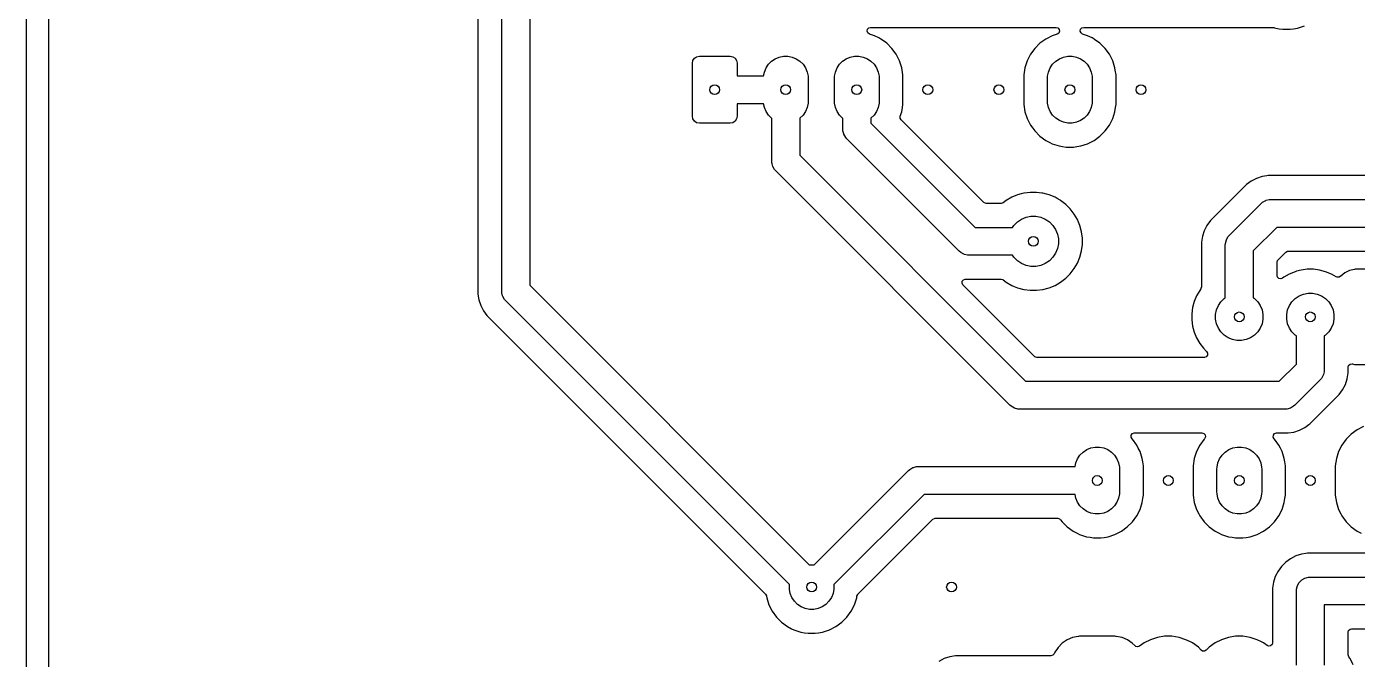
# Model space of a CAD drawing. Header units: millimetres. Extents: x 20 to 120, y -120 to -20.
# Drawn here: x 20 to 67.58, y -88.94 to -66.33 of the extents above; entities that cross this region are included whole.
import ezdxf

# ---------------------------------------------------------------- set-up
doc = ezdxf.new("R2010")
doc.units = ezdxf.units.MM
doc.layers.add('B.Cu', color=253, linetype='CONTINUOUS', true_color=0x83a598)
doc.layers.add('Edge.Cuts', color=40, linetype='CONTINUOUS', true_color=0xfabd2f)

msp = doc.modelspace()

# ---------------------------------------------------------------- linework, layer by layer
at = {"layer": 'B.Cu', "linetype": 'CONTINUOUS'}
for p, q in [((20.8, -113.878711), (20.8, -40.510097)), ((36.1395, -41.629484), (36.1395, -75.883786)), ((36.99, -75.7775), (36.99, -51.2933)), ((37.99, -52.500406), (37.99, -75.570394)), ((50.055225, -66.488634), (50.06714, -66.419788)), ((50.082423, -66.552993), (50.055225, -66.488634)), ((50.06714, -66.419788), (50.114384, -66.368312)), ((50.140098, -66.592431), (50.082423, -66.552993)), ((50.114384, -66.368312), (50.178417, -66.3505)), ((50.318576, -66.650422), (50.140098, -66.592431)), ((50.178417, -66.3505), (56.811583, -66.3505)), ((56.849902, -66.592431), (56.671423, -66.650422)), ((56.811583, -66.3505), (56.878622, -66.370185)), ((56.905296, -66.555703), (56.849902, -66.592431)), ((56.878622, -66.370185), (56.924377, -66.422989)), ((56.934321, -66.492147), (56.905296, -66.555703)), ((56.924377, -66.422989), (56.934321, -66.492147)), ((57.675225, -66.488634), (57.68714, -66.419788)), ((57.702423, -66.552993), (57.675225, -66.488634)), ((57.68714, -66.419788), (57.734384, -66.368312)), ((57.760098, -66.592431), (57.702423, -66.552993)), ((57.734384, -66.368312), (57.798417, -66.3505)), ((57.938576, -66.650422), (57.760098, -66.592431)), ((57.798417, -66.3505), (64.558506, -66.3505)), ((64.558506, -66.3505), (64.596824, -66.356569)), ((64.596824, -66.356569), (64.616503, -66.362963)), ((64.616503, -66.362963), (64.668507, -66.37986)), ((64.668507, -66.37986), (64.78735, -66.398682)), ((64.78735, -66.398682), (64.925098, -66.4205)), ((64.925098, -66.4205), (64.925103, -66.4205)), ((64.925103, -66.4205), (65.184902, -66.4205)), ((65.184902, -66.4205), (65.298298, -66.402539)), ((65.298298, -66.402539), (65.441493, -66.37986)), ((65.441493, -66.37986), (65.688572, -66.299579)), ((50.477764, -66.731534), (50.318576, -66.650422)), ((50.550051, -66.768366), (50.477764, -66.731534)), ((50.550053, -66.768367), (50.550051, -66.768366)), ((50.550054, -66.768368), (50.550053, -66.768367)), ((50.565308, -66.779451), (50.550054, -66.768368)), ((50.760229, -66.921069), (50.565308, -66.779451)), ((50.943931, -67.104771), (50.760229, -66.921069)), ((56.229768, -66.921071), (56.046071, -67.104768)), ((56.229774, -66.921066), (56.229768, -66.921071)), ((56.439945, -66.768368), (56.229774, -66.921066)), ((56.671423, -66.650422), (56.439945, -66.768368)), ((58.097764, -66.731534), (57.938576, -66.650422)), ((58.170051, -66.768366), (58.097764, -66.731534)), ((58.170053, -66.768367), (58.170051, -66.768366)), ((58.170054, -66.768368), (58.170053, -66.768367)), ((58.185308, -66.779451), (58.170054, -66.768368)), ((58.380229, -66.921069), (58.185308, -66.779451)), ((58.563931, -67.104771), (58.380229, -66.921069)), ((43.805, -67.63), (43.82403, -67.534329)), ((43.82403, -67.534329), (43.878223, -67.453223)), ((43.878223, -67.453223), (43.959329, -67.39903)), ((43.959329, -67.39903), (44.055, -67.38)), ((44.055, -67.38), (45.155, -67.38)), ((45.155, -67.38), (45.250671, -67.39903)), ((45.250671, -67.39903), (45.331777, -67.453223)), ((45.331777, -67.453223), (45.38597, -67.534329)), ((45.38597, -67.534329), (45.405, -67.63)), ((46.526592, -67.672485), (46.637485, -67.561592)), ((46.637485, -67.561592), (46.767883, -67.474463)), ((46.767883, -67.474463), (46.912772, -67.414448)), ((46.912772, -67.414448), (47.066586, -67.383852)), ((47.066586, -67.383852), (47.223414, -67.383852)), ((47.223414, -67.383852), (47.377228, -67.414448)), ((47.377228, -67.414448), (47.522117, -67.474463)), ((47.522117, -67.474463), (47.652515, -67.561592)), ((47.652515, -67.561592), (47.763408, -67.672485)), ((49.066592, -67.672485), (49.177485, -67.561592)), ((49.177485, -67.561592), (49.307883, -67.474463)), ((49.307883, -67.474463), (49.452772, -67.414448)), ((49.452772, -67.414448), (49.606586, -67.383852)), ((49.606586, -67.383852), (49.763414, -67.383852)), ((49.763414, -67.383852), (49.917228, -67.414448)), ((49.917228, -67.414448), (50.062117, -67.474463)), ((50.062117, -67.474463), (50.192515, -67.561592)), ((50.192515, -67.561592), (50.303408, -67.672485)), ((51.096634, -67.314949), (50.943931, -67.104771)), ((51.168695, -67.456376), (51.096634, -67.314949)), ((51.214577, -67.546423), (51.168695, -67.456376)), ((51.214577, -67.546425), (51.214577, -67.546423)), ((51.214579, -67.546428), (51.214577, -67.546425)), ((51.29486, -67.793507), (51.214579, -67.546428)), ((55.775422, -67.546423), (55.69514, -67.793506)), ((55.893368, -67.314945), (55.775422, -67.546423)), ((56.046066, -67.104774), (55.893368, -67.314945)), ((56.046071, -67.104768), (56.046066, -67.104774)), ((56.686592, -67.672485), (56.797485, -67.561592)), ((56.797485, -67.561592), (56.927883, -67.474463)), ((56.927883, -67.474463), (57.072772, -67.414448)), ((57.072772, -67.414448), (57.226586, -67.383852)), ((57.226586, -67.383852), (57.383414, -67.383852)), ((57.383414, -67.383852), (57.537228, -67.414448)), ((57.537228, -67.414448), (57.682117, -67.474463)), ((57.682117, -67.474463), (57.812515, -67.561592)), ((57.812515, -67.561592), (57.923408, -67.672485)), ((58.716634, -67.314949), (58.563931, -67.104771)), ((58.788695, -67.456376), (58.716634, -67.314949)), ((58.834577, -67.546423), (58.788695, -67.456376)), ((58.834577, -67.546425), (58.834577, -67.546423)), ((58.834579, -67.546428), (58.834577, -67.546425)), ((58.91486, -67.793507), (58.834579, -67.546428)), ((43.805, -69.53), (43.805, -67.63)), ((45.405, -67.63), (45.405, -68.08)), ((46.353146, -68.08), (46.379448, -67.947772)), ((46.379448, -67.947772), (46.439463, -67.802883)), ((46.439463, -67.802883), (46.526592, -67.672485)), ((47.763408, -67.672485), (47.850537, -67.802883)), ((47.850537, -67.802883), (47.910552, -67.947772)), ((47.910552, -67.947772), (47.941148, -68.101586)), ((48.888852, -68.101586), (48.919448, -67.947772)), ((48.919448, -67.947772), (48.979463, -67.802883)), ((48.979463, -67.802883), (49.066592, -67.672485)), ((50.303408, -67.672485), (50.390537, -67.802883)), ((50.390537, -67.802883), (50.450552, -67.947772)), ((50.450552, -67.947772), (50.481148, -68.101586)), ((51.308526, -67.879792), (51.29486, -67.793507)), ((51.3355, -68.050097), (51.308526, -67.879792)), ((55.69514, -67.793506), (55.6545, -68.050097)), ((56.508852, -68.101586), (56.539448, -67.947772)), ((56.539448, -67.947772), (56.599463, -67.802883)), ((56.599463, -67.802883), (56.686592, -67.672485)), ((57.923408, -67.672485), (58.010537, -67.802883)), ((58.010537, -67.802883), (58.070552, -67.947772)), ((58.070552, -67.947772), (58.101148, -68.101586)), ((58.928526, -67.879792), (58.91486, -67.793507)), ((58.9555, -68.050097), (58.928526, -67.879792)), ((45.405, -68.08), (46.353146, -68.08)), ((47.941148, -68.101586), (47.945, -68.18)), ((47.945, -68.18), (47.945, -68.98)), ((48.885, -68.18), (48.888852, -68.101586)), ((48.885, -68.98), (48.885, -68.18)), ((50.481148, -68.101586), (50.485, -68.18)), ((50.485, -68.18), (50.485, -68.98)), ((51.3355, -69.109902), (51.3355, -68.050097)), ((55.6545, -68.050097), (55.6545, -69.109902)), ((56.505, -68.18), (56.508852, -68.101586)), ((56.505, -68.98), (56.505, -68.18)), ((58.101148, -68.101586), (58.105, -68.18)), ((58.105, -68.18), (58.105, -68.98)), ((58.9555, -69.109902), (58.9555, -68.050097)), ((47.945, -68.98), (47.941148, -69.058414)), ((48.888852, -69.058414), (48.885, -68.98)), ((50.485, -68.98), (50.481148, -69.058414)), ((56.508852, -69.058414), (56.505, -68.98)), ((58.105, -68.98), (58.101148, -69.058414)), ((46.353146, -69.08), (45.405, -69.08)), ((45.405, -69.08), (45.405, -69.53)), ((46.379448, -69.212228), (46.353146, -69.08)), ((46.439463, -69.357117), (46.379448, -69.212228)), ((46.526592, -69.487515), (46.439463, -69.357117)), ((47.850537, -69.357117), (47.763408, -69.487515)), ((47.910552, -69.212228), (47.850537, -69.357117)), ((47.941148, -69.058414), (47.910552, -69.212228)), ((48.919448, -69.212228), (48.888852, -69.058414)), ((48.979463, -69.357117), (48.919448, -69.212228)), ((49.066592, -69.487515), (48.979463, -69.357117)), ((50.390537, -69.357117), (50.303408, -69.487515)), ((50.450552, -69.212228), (50.390537, -69.357117)), ((50.481148, -69.058414), (50.450552, -69.212228)), ((51.241464, -69.530823), (51.29486, -69.366493)), ((51.29486, -69.366493), (51.31908, -69.213572)), ((51.31908, -69.213572), (51.3355, -69.109902)), ((55.6545, -69.109902), (55.69514, -69.366493)), ((55.69514, -69.366493), (55.775422, -69.613576)), ((56.539448, -69.212228), (56.508852, -69.058414)), ((56.599463, -69.357117), (56.539448, -69.212228)), ((56.686592, -69.487515), (56.599463, -69.357117)), ((58.010537, -69.357117), (57.923408, -69.487515)), ((58.070552, -69.212228), (58.010537, -69.357117)), ((58.101148, -69.058414), (58.070552, -69.212228)), ((58.834579, -69.613572), (58.91486, -69.366493)), ((58.91486, -69.366493), (58.93908, -69.213572)), ((58.93908, -69.213572), (58.9555, -69.109902)), ((43.82403, -69.625671), (43.805, -69.53)), ((43.878223, -69.706777), (43.82403, -69.625671)), ((43.959329, -69.76097), (43.878223, -69.706777)), ((44.055, -69.78), (43.959329, -69.76097)), ((45.155, -69.78), (44.055, -69.78)), ((45.250671, -69.76097), (45.155, -69.78)), ((45.331777, -69.706777), (45.250671, -69.76097)), ((45.38597, -69.625671), (45.331777, -69.706777)), ((45.405, -69.53), (45.38597, -69.625671)), ((46.637485, -69.598408), (46.526592, -69.487515)), ((46.645, -69.603429), (46.637485, -69.598408)), ((46.645, -71.1317), (46.645, -69.603429)), ((47.652515, -69.598408), (47.645, -69.603429)), ((47.645, -69.603429), (47.645, -70.924593)), ((47.763408, -69.487515), (47.652515, -69.598408)), ((49.177485, -69.598408), (49.066592, -69.487515)), ((49.185, -69.603429), (49.177485, -69.598408)), ((49.185, -69.98), (49.185, -69.603429)), ((50.192515, -69.598408), (50.185, -69.603429)), ((50.185, -69.603429), (50.185, -69.772893)), ((50.185, -69.772893), (53.912107, -73.5)), ((50.303408, -69.487515), (50.192515, -69.598408)), ((51.23823, -69.595497), (51.241464, -69.530823)), ((51.271715, -69.65682), (51.23823, -69.595497)), ((54.228076, -72.613181), (51.271715, -69.65682)), ((55.775422, -69.613576), (55.846778, -69.753617)), ((55.846778, -69.753617), (55.881264, -69.8213)), ((55.881264, -69.8213), (55.893368, -69.845054)), ((55.893368, -69.845054), (55.975869, -69.958607)), ((56.797485, -69.598408), (56.686592, -69.487515)), ((56.927883, -69.685537), (56.797485, -69.598408)), ((57.072772, -69.745552), (56.927883, -69.685537)), ((57.226586, -69.776148), (57.072772, -69.745552)), ((57.383414, -69.776148), (57.226586, -69.776148)), ((57.537228, -69.745552), (57.383414, -69.776148)), ((57.682117, -69.685537), (57.537228, -69.745552)), ((57.812515, -69.598408), (57.682117, -69.685537)), ((57.923408, -69.487515), (57.812515, -69.598408)), ((58.563931, -70.055229), (58.716634, -69.845051)), ((58.716634, -69.845051), (58.834579, -69.613572)), ((49.189277, -70.045247), (49.185, -69.98)), ((49.189277, -70.045263), (49.189277, -70.045247)), ((49.220331, -70.161158), (49.189277, -70.045263)), ((49.22306, -70.171342), (49.220331, -70.161158)), ((49.288323, -70.284381), (49.22306, -70.171342)), ((49.288338, -70.284396), (49.288323, -70.284381)), ((49.331447, -70.333553), (49.288338, -70.284396)), ((53.351447, -74.353554), (49.331447, -70.333553)), ((55.975869, -69.958607), (56.046069, -70.055229)), ((56.046069, -70.055229), (56.229771, -70.238931)), ((56.229771, -70.238931), (56.439949, -70.391634)), ((56.439949, -70.391634), (56.587445, -70.466787)), ((57.938572, -70.509579), (58.170051, -70.391634)), ((58.170051, -70.391634), (58.380229, -70.238931)), ((58.380229, -70.238931), (58.563931, -70.055229)), ((56.587445, -70.466787), (56.671423, -70.509577)), ((56.671423, -70.509577), (56.671425, -70.509577)), ((56.671425, -70.509577), (56.671428, -70.509579)), ((56.671428, -70.509579), (56.918507, -70.58986)), ((56.918507, -70.58986), (57.040649, -70.609205)), ((57.040649, -70.609205), (57.175098, -70.6305)), ((57.175098, -70.6305), (57.175103, -70.6305)), ((57.175103, -70.6305), (57.434902, -70.6305)), ((57.434902, -70.6305), (57.548298, -70.612539)), ((57.548298, -70.612539), (57.691493, -70.58986)), ((57.691493, -70.58986), (57.938572, -70.509579)), ((46.649277, -71.196947), (46.645, -71.1317)), ((46.649277, -71.196963), (46.649277, -71.196947)), ((46.65852, -71.231457), (46.649277, -71.196963)), ((46.68306, -71.323042), (46.65852, -71.231457)), ((46.748323, -71.436081), (46.68306, -71.323042)), ((47.645, -70.924593), (55.720407, -79)), ((46.748338, -71.436096), (46.748323, -71.436081)), ((46.791447, -71.485253), (46.748338, -71.436096)), ((55.159746, -79.853553), (46.791447, -71.485253)), ((63.792179, -71.844951), (63.620213, -71.96989)), ((63.981585, -71.748444), (63.792179, -71.844951)), ((64.18376, -71.682753), (63.981585, -71.748444)), ((64.345042, -71.657208), (64.18376, -71.682753)), ((64.393713, -71.6495), (64.345042, -71.657208)), ((75.106287, -71.6495), (64.393713, -71.6495)), ((55.564076, -72.304554), (55.436112, -72.338842)), ((55.657762, -72.279452), (55.564076, -72.304554)), ((55.668715, -72.278009), (55.657762, -72.279452)), ((55.885258, -72.2495), (55.668715, -72.278009)), ((55.885266, -72.2495), (55.885258, -72.2495)), ((56.114734, -72.2495), (55.885266, -72.2495)), ((56.114741, -72.2495), (56.114734, -72.2495)), ((56.304215, -72.274446), (56.114741, -72.2495)), ((56.342238, -72.279452), (56.304215, -72.274446)), ((56.464501, -72.312212), (56.342238, -72.279452)), ((56.563887, -72.338842), (56.464501, -72.312212)), ((63.620213, -71.96989), (62.33239, -73.257713)), ((54.248718, -72.629815), (54.228076, -72.613181)), ((54.315757, -72.6495), (54.248718, -72.629815)), ((54.842403, -72.6495), (54.315757, -72.6495)), ((54.85272, -72.64907), (54.842403, -72.6495)), ((54.91789, -72.623876), (54.85272, -72.64907)), ((55.025387, -72.541389), (54.91789, -72.623876)), ((55.224109, -72.426657), (55.025387, -72.541389)), ((55.224123, -72.42665), (55.224109, -72.426657)), ((55.436112, -72.338842), (55.224123, -72.42665)), ((56.775876, -72.42665), (56.563887, -72.338842)), ((56.77589, -72.426657), (56.775876, -72.42665)), ((56.851828, -72.4705), (56.77589, -72.426657)), ((56.95771, -72.531631), (56.851828, -72.4705)), ((56.974617, -72.541392), (56.95771, -72.531631)), ((57.156661, -72.681081), (56.974617, -72.541392)), ((57.15667, -72.681089), (57.156661, -72.681081)), ((57.318911, -72.84333), (57.15667, -72.681089)), ((63.008947, -73.783947), (64.146447, -72.646447)), ((64.146447, -72.646447), (64.195603, -72.603338)), ((64.195603, -72.603338), (64.195619, -72.603323)), ((64.195619, -72.603323), (64.308658, -72.53806)), ((64.308658, -72.53806), (64.325583, -72.533525)), ((64.325583, -72.533525), (64.434737, -72.504277)), ((64.434737, -72.504277), (64.434752, -72.504277)), ((64.434752, -72.504277), (64.5, -72.5)), ((64.5, -72.5), (75, -72.5)), ((55.429046, -73.304291), (55.575743, -73.206271)), ((55.575743, -73.206271), (55.738744, -73.138754)), ((55.738744, -73.138754), (55.911785, -73.104334)), ((55.911785, -73.104334), (56.088215, -73.104334)), ((56.088215, -73.104334), (56.261256, -73.138754)), ((56.261256, -73.138754), (56.424257, -73.206271)), ((56.424257, -73.206271), (56.570954, -73.304291)), ((57.318918, -72.843338), (57.318911, -72.84333)), ((57.458607, -73.025382), (57.318918, -72.843338)), ((57.458608, -73.025385), (57.458607, -73.025382)), ((57.458611, -73.025388), (57.458608, -73.025385)), ((57.573344, -73.224112), (57.458611, -73.025388)), ((57.573346, -73.224117), (57.573344, -73.224112)), ((57.573349, -73.224123), (57.573346, -73.224117)), ((57.61119, -73.31548), (57.573349, -73.224123)), ((62.33239, -73.257713), (62.207451, -73.429679)), ((53.912107, -73.5), (55.256881, -73.5)), ((55.256881, -73.5), (55.304291, -73.429046)), ((55.304291, -73.429046), (55.429046, -73.304291)), ((56.570954, -73.304291), (56.695709, -73.429046)), ((56.695709, -73.429046), (56.793729, -73.575743)), ((56.793729, -73.575743), (56.861246, -73.738744)), ((56.861246, -73.738744), (56.895666, -73.911785)), ((57.661158, -73.436113), (57.61119, -73.31548)), ((57.720548, -73.657762), (57.661158, -73.436113)), ((57.7505, -73.885266), (57.720548, -73.657762)), ((62.110944, -73.619085), (62.045253, -73.82126)), ((62.207451, -73.429679), (62.110944, -73.619085)), ((64.707106, -73.5), (63.8625, -74.344606)), ((74.792894, -73.5), (64.707106, -73.5)), ((56.895666, -74.088215), (56.861246, -74.261256)), ((56.895666, -73.911785), (56.895666, -74.088215)), ((57.720548, -74.342238), (57.7505, -74.114734)), ((57.7505, -74.114734), (57.7505, -73.885266)), ((62.045253, -73.82126), (62.012, -74.031213)), ((62.012, -74.031213), (62.012, -75.624536)), ((62.8625, -74.1375), (62.866777, -74.072252)), ((62.8625, -76.016725), (62.8625, -74.1375)), ((62.866777, -74.072237), (62.90056, -73.946158)), ((62.866777, -74.072252), (62.866777, -74.072237)), ((62.90056, -73.946158), (62.907154, -73.934737)), ((62.907154, -73.934737), (62.965823, -73.833119)), ((62.965823, -73.833119), (62.965838, -73.833103)), ((62.965838, -73.833103), (63.008947, -73.783947)), ((53.400611, -74.396669), (53.351447, -74.353554)), ((53.400619, -74.396677), (53.400611, -74.396669)), ((53.513658, -74.46194), (53.400619, -74.396677)), ((53.540301, -74.469079), (53.513658, -74.46194)), ((53.639737, -74.495723), (53.540301, -74.469079)), ((53.639752, -74.495723), (53.639737, -74.495723)), ((53.705, -74.5), (53.639752, -74.495723)), ((55.256881, -74.5), (53.705, -74.5)), ((55.304291, -74.570954), (55.256881, -74.5)), ((55.429046, -74.695709), (55.304291, -74.570954)), ((55.575743, -74.793729), (55.429046, -74.695709)), ((56.570954, -74.695709), (56.424257, -74.793729)), ((56.695709, -74.570954), (56.570954, -74.695709)), ((56.793729, -74.424257), (56.695709, -74.570954)), ((56.861246, -74.261256), (56.793729, -74.424257)), ((57.573344, -74.775888), (57.661158, -74.563887)), ((57.661158, -74.563887), (57.720548, -74.342238)), ((63.8625, -74.344606), (63.8625, -76.016725)), ((64.713, -74.748257), (64.732685, -74.681218)), ((64.732685, -74.681218), (64.749319, -74.660576)), ((64.749319, -74.660576), (65.023076, -74.386819)), ((65.023076, -74.386819), (65.084399, -74.353334)), ((65.084399, -74.353334), (65.110757, -74.3505)), ((65.110757, -74.3505), (74.389243, -74.3505)), ((55.738744, -74.861246), (55.575743, -74.793729)), ((55.911785, -74.895666), (55.738744, -74.861246)), ((56.088215, -74.895666), (55.911785, -74.895666)), ((56.261256, -74.861246), (56.088215, -74.895666)), ((56.424257, -74.793729), (56.261256, -74.861246)), ((57.15667, -75.318911), (57.318911, -75.15667)), ((57.318911, -75.15667), (57.318914, -75.156665)), ((57.318914, -75.156665), (57.318919, -75.156661)), ((57.318919, -75.156661), (57.458611, -74.974612)), ((57.458611, -74.974612), (57.573344, -74.775888)), ((64.713, -75.217854), (64.713, -74.748257)), ((65.148773, -75.171595), (64.955726, -75.283052)), ((65.148777, -75.171593), (65.148773, -75.171595)), ((65.354709, -75.086293), (65.148777, -75.171593)), ((65.354719, -75.08629), (65.354709, -75.086293)), ((65.40942, -75.071633), (65.354719, -75.08629)), ((65.570037, -75.028596), (65.40942, -75.071633)), ((65.57004, -75.028595), (65.570037, -75.028596)), ((65.570047, -75.028594), (65.57004, -75.028595)), ((65.791033, -74.999501), (65.570047, -75.028594)), ((65.791037, -74.9995), (65.791033, -74.999501)), ((65.791043, -74.9995), (65.791037, -74.9995)), ((66.013957, -74.9995), (65.791043, -74.9995)), ((66.013963, -74.9995), (66.013957, -74.9995)), ((66.013966, -74.999501), (66.013963, -74.9995)), ((66.234952, -75.028594), (66.013966, -74.999501)), ((66.234957, -75.028595), (66.234952, -75.028594)), ((66.234963, -75.028596), (66.234957, -75.028595)), ((66.450281, -75.08629), (66.234963, -75.028596)), ((66.450283, -75.086291), (66.450281, -75.08629)), ((66.45029, -75.086293), (66.450283, -75.086291)), ((66.656222, -75.171593), (66.45029, -75.086293)), ((66.656233, -75.171598), (66.656222, -75.171593)), ((66.830813, -75.272393), (66.656233, -75.171598)), ((67.131749, -75.129156), (66.987555, -75.245063)), ((67.297476, -75.046964), (67.131749, -75.129156)), ((67.297478, -75.046963), (67.297476, -75.046964)), ((67.477, -75.002317), (67.297478, -75.046963)), ((67.506677, -75.000304), (67.477, -75.002317)), ((67.518546, -74.9995), (67.506677, -75.000304)), ((69.366454, -74.9995), (67.518546, -74.9995)), ((37.99, -75.570394), (47.985221, -85.565615)), ((53.4489, -75.497866), (53.453884, -75.428174)), ((53.482385, -75.559189), (53.4489, -75.497866)), ((53.453884, -75.428174), (53.495756, -75.372241)), ((56.036377, -78.113181), (53.482385, -75.559189)), ((53.495756, -75.372241), (53.56122, -75.347824)), ((53.56122, -75.347824), (53.589462, -75.349035)), ((53.589462, -75.349035), (53.598714, -75.350501)), ((53.598714, -75.350501), (53.598717, -75.350501)), ((53.598717, -75.350501), (53.816398, -75.350501)), ((53.816398, -75.350501), (53.816422, -75.3505)), ((53.816422, -75.3505), (54.842403, -75.3505)), ((54.842403, -75.3505), (54.909442, -75.370185)), ((54.909442, -75.370185), (54.917885, -75.37612)), ((54.917885, -75.37612), (55.025388, -75.458611)), ((55.025388, -75.458611), (55.224112, -75.573344)), ((55.224112, -75.573344), (55.224117, -75.573346)), ((55.224117, -75.573346), (55.224123, -75.573349)), ((55.224123, -75.573349), (55.31548, -75.61119)), ((55.31548, -75.61119), (55.436113, -75.661158)), ((56.563887, -75.661158), (56.775888, -75.573344)), ((56.775888, -75.573344), (56.974612, -75.458611)), ((56.974612, -75.458611), (57.156661, -75.318919)), ((57.156661, -75.318919), (57.156665, -75.318914)), ((57.156665, -75.318914), (57.15667, -75.318911)), ((62.012, -75.624536), (61.992315, -75.691575)), ((64.728882, -75.27857), (64.713, -75.217854)), ((64.778871, -75.327385), (64.728882, -75.27857)), ((64.847316, -75.341424), (64.778871, -75.327385)), ((64.912485, -75.316231), (64.847316, -75.341424)), ((64.955718, -75.283057), (64.912485, -75.316231)), ((64.955726, -75.283052), (64.955718, -75.283057)), ((66.862249, -75.28518), (66.830813, -75.272393)), ((66.932072, -75.282627), (66.862249, -75.28518)), ((66.981346, -75.248353), (66.932072, -75.282627)), ((66.982806, -75.249813), (66.981346, -75.248353)), ((66.987555, -75.245063), (66.982806, -75.249813)), ((36.1395, -75.883786), (36.172753, -76.093739)), ((36.172753, -76.093739), (36.238444, -76.295914)), ((36.994277, -75.842747), (36.99, -75.7775)), ((36.994277, -75.842763), (36.994277, -75.842747)), ((37.022013, -75.946273), (36.994277, -75.842763)), ((37.02806, -75.968842), (37.022013, -75.946273)), ((37.093323, -76.081881), (37.02806, -75.968842)), ((37.093338, -76.081896), (37.093323, -76.081881)), ((37.136447, -76.131053), (37.093338, -76.081896)), ((47.278115, -86.272721), (37.136447, -76.131053)), ((55.436113, -75.661158), (55.657762, -75.720548)), ((55.657762, -75.720548), (55.885266, -75.7505)), ((55.885266, -75.7505), (55.885273, -75.7505)), ((55.885273, -75.7505), (56.114727, -75.7505)), ((56.114727, -75.7505), (56.114734, -75.7505)), ((56.114734, -75.7505), (56.342238, -75.720548)), ((56.342238, -75.720548), (56.563887, -75.661158)), ((61.834093, -75.946277), (61.748793, -76.152209)), ((61.834095, -75.946273), (61.834093, -75.946277)), ((61.945552, -75.753226), (61.834095, -75.946273)), ((61.986377, -75.700021), (61.945552, -75.753226)), ((61.992315, -75.691575), (61.986377, -75.700021)), ((62.705441, -76.160766), (62.823266, -76.042941)), ((62.823266, -76.042941), (62.8625, -76.016725)), ((63.8625, -76.016725), (63.901734, -76.042941)), ((63.901734, -76.042941), (64.019559, -76.160766)), ((65.245441, -76.160766), (65.363266, -76.042941)), ((65.363266, -76.042941), (65.501813, -75.950367)), ((65.501813, -75.950367), (65.655758, -75.886601)), ((65.655758, -75.886601), (65.819185, -75.854093)), ((65.819185, -75.854093), (65.985815, -75.854093)), ((65.985815, -75.854093), (66.149242, -75.886601)), ((66.149242, -75.886601), (66.303187, -75.950367)), ((66.303187, -75.950367), (66.441734, -76.042941)), ((66.441734, -76.042941), (66.559559, -76.160766)), ((36.238444, -76.295914), (36.334951, -76.48532)), ((36.334951, -76.48532), (36.459889, -76.657284)), ((61.662001, -76.588533), (61.662, -76.588549)), ((61.662, -76.588549), (61.662, -76.81145)), ((61.691094, -76.367547), (61.662001, -76.588533)), ((61.691097, -76.367534), (61.691094, -76.367547)), ((61.74879, -76.152219), (61.691097, -76.367534)), ((61.748793, -76.152209), (61.74879, -76.152219)), ((62.516593, -76.616685), (62.549101, -76.453258)), ((62.549101, -76.453258), (62.612867, -76.299313)), ((62.612867, -76.299313), (62.705441, -76.160766)), ((64.019559, -76.160766), (64.112133, -76.299313)), ((64.112133, -76.299313), (64.175899, -76.453258)), ((64.175899, -76.453258), (64.208407, -76.616685)), ((65.056593, -76.616685), (65.089101, -76.453258)), ((65.089101, -76.453258), (65.152867, -76.299313)), ((65.152867, -76.299313), (65.245441, -76.160766)), ((66.559559, -76.160766), (66.652133, -76.299313)), ((66.652133, -76.299313), (66.715899, -76.453258)), ((66.715899, -76.453258), (66.748407, -76.616685)), ((36.459889, -76.657284), (36.459893, -76.657288)), ((36.459893, -76.657288), (36.459896, -76.657292)), ((36.459896, -76.657292), (36.610208, -76.807604)), ((36.610208, -76.807604), (36.614538, -76.811934)), ((36.614538, -76.811934), (36.614549, -76.811944)), ((36.614549, -76.811944), (46.417879, -86.615274)), ((61.662, -76.81145), (61.662001, -76.811466)), ((61.662001, -76.811466), (61.691094, -77.032452)), ((61.691094, -77.032452), (61.691095, -77.032457)), ((61.691095, -77.032457), (61.691096, -77.032463)), ((61.691096, -77.032463), (61.691097, -77.032465)), ((61.691097, -77.032465), (61.74879, -77.24778)), ((62.516593, -76.783315), (62.516593, -76.616685)), ((62.549101, -76.946742), (62.516593, -76.783315)), ((62.612867, -77.100687), (62.549101, -76.946742)), ((64.175899, -76.946742), (64.112133, -77.100687)), ((64.208407, -76.783315), (64.175899, -76.946742)), ((64.208407, -76.616685), (64.208407, -76.783315)), ((65.056593, -76.783315), (65.056593, -76.616685)), ((65.089101, -76.946742), (65.056593, -76.783315)), ((65.152867, -77.100687), (65.089101, -76.946742)), ((66.715899, -76.946742), (66.652133, -77.100687)), ((66.748407, -76.783315), (66.715899, -76.946742)), ((66.748407, -76.616685), (66.748407, -76.783315)), ((61.74879, -77.24778), (61.748793, -77.24779)), ((61.748793, -77.24779), (61.834093, -77.453722)), ((61.834093, -77.453722), (61.834095, -77.453726)), ((61.834095, -77.453726), (61.945552, -77.646774)), ((62.705441, -77.239234), (62.612867, -77.100687)), ((62.823266, -77.357059), (62.705441, -77.239234)), ((62.961813, -77.449633), (62.823266, -77.357059)), ((63.115758, -77.513399), (62.961813, -77.449633)), ((63.279185, -77.545907), (63.115758, -77.513399)), ((63.445815, -77.545907), (63.279185, -77.545907)), ((63.609242, -77.513399), (63.445815, -77.545907)), ((63.763187, -77.449633), (63.609242, -77.513399)), ((63.901734, -77.357059), (63.763187, -77.449633)), ((64.019559, -77.239234), (63.901734, -77.357059)), ((64.112133, -77.100687), (64.019559, -77.239234)), ((65.245441, -77.239234), (65.152867, -77.100687)), ((65.363266, -77.357059), (65.245441, -77.239234)), ((65.4025, -77.383274), (65.363266, -77.357059)), ((65.4025, -78.390393), (65.4025, -77.383274)), ((66.441734, -77.357059), (66.4025, -77.383274)), ((66.4025, -77.383274), (66.4025, -78.5975)), ((66.559559, -77.239234), (66.441734, -77.357059)), ((66.652133, -77.100687), (66.559559, -77.239234)), ((61.945552, -77.646774), (61.945557, -77.64678)), ((61.945557, -77.64678), (61.945558, -77.646782)), ((61.945558, -77.646782), (62.081251, -77.823622)), ((62.081251, -77.823622), (62.081257, -77.823629)), ((62.081257, -77.823629), (62.195447, -77.937819)), ((62.195447, -77.937819), (62.228932, -77.999142)), ((62.228932, -77.999142), (62.223948, -78.068834)), ((56.057019, -78.129815), (56.036377, -78.113181)), ((56.124058, -78.1495), (56.057019, -78.129815)), ((62.107766, -78.1495), (56.124058, -78.1495)), ((62.116612, -78.149184), (62.107766, -78.1495)), ((62.182076, -78.124767), (62.116612, -78.149184)), ((62.223948, -78.068834), (62.182076, -78.124767)), ((64.792894, -79), (65.4025, -78.390393)), ((67.253001, -78.50059), (67.272686, -78.433551)), ((67.253001, -78.703786), (67.253001, -78.50059)), ((67.272686, -78.433551), (67.32549, -78.387796)), ((67.32549, -78.387796), (67.394648, -78.377852)), ((67.394648, -78.377852), (67.406928, -78.380256)), ((67.406928, -78.380256), (67.476995, -78.397681)), ((67.476995, -78.397681), (67.476998, -78.397682)), ((67.476998, -78.397682), (67.477002, -78.397682)), ((67.477002, -78.397682), (67.477005, -78.397683)), ((67.477005, -78.397683), (67.518546, -78.4005)), ((67.518546, -78.4005), (67.518548, -78.4005)), ((67.518548, -78.4005), (69.366452, -78.4005)), ((66.256054, -78.951053), (65.353553, -79.853553)), ((66.299161, -78.901896), (66.256054, -78.951053)), ((66.299177, -78.901881), (66.299161, -78.901896)), ((66.36444, -78.788842), (66.299177, -78.901881)), ((66.371579, -78.762198), (66.36444, -78.788842)), ((66.398223, -78.662763), (66.371579, -78.762198)), ((66.4025, -78.5975), (66.398223, -78.662747)), ((66.398223, -78.662747), (66.398223, -78.662763)), ((67.154057, -79.115912), (67.219746, -78.913743)), ((67.219746, -78.913743), (67.253001, -78.703786)), ((55.720407, -79), (64.792894, -79)), ((66.932609, -79.477286), (67.057548, -79.30532)), ((67.057547, -79.30532), (67.057551, -79.305316)), ((67.057548, -79.30532), (67.057547, -79.30532)), ((67.057551, -79.305316), (67.154057, -79.115912)), ((55.20891, -79.896668), (55.159746, -79.853553)), ((55.208919, -79.896677), (55.20891, -79.896668)), ((55.321958, -79.96194), (55.208919, -79.896677)), ((65.304381, -79.896677), (65.191342, -79.96194)), ((65.304396, -79.896661), (65.304381, -79.896677)), ((65.353553, -79.853553), (65.304396, -79.896661)), ((66.037171, -80.372723), (66.775223, -79.634671)), ((66.775223, -79.634671), (66.77523, -79.634665)), ((66.77523, -79.634665), (66.78229, -79.627605)), ((66.78229, -79.627605), (66.782292, -79.627604)), ((66.782292, -79.627604), (66.932604, -79.477292)), ((66.932604, -79.477292), (66.932606, -79.477288)), ((66.932606, -79.477288), (66.932609, -79.477286)), ((55.448037, -79.995723), (55.321958, -79.96194)), ((55.448052, -79.995723), (55.448037, -79.995723)), ((55.5133, -80), (55.448052, -79.995723)), ((65, -80), (55.5133, -80)), ((65.065248, -79.995723), (65, -80)), ((65.065263, -79.995723), (65.065248, -79.995723)), ((65.191342, -79.96194), (65.065263, -79.995723)), ((65.879792, -80.530104), (66.030104, -80.379792)), ((66.030104, -80.379792), (66.030105, -80.37979)), ((66.030105, -80.37979), (66.037165, -80.37273)), ((66.037165, -80.37273), (66.037171, -80.372723)), ((59.50034, -80.931166), (59.542212, -80.875233)), ((59.542212, -80.875233), (59.607676, -80.850816)), ((59.607676, -80.850816), (59.616522, -80.8505)), ((59.616522, -80.8505), (62.028478, -80.8505)), ((62.028478, -80.8505), (62.095517, -80.870185)), ((62.095517, -80.870185), (62.141272, -80.922989)), ((64.58034, -80.931166), (64.622212, -80.875233)), ((64.622212, -80.875233), (64.687676, -80.850816)), ((64.687676, -80.850816), (64.696522, -80.8505)), ((64.696522, -80.8505), (65.106286, -80.8505)), ((65.106286, -80.8505), (65.106287, -80.8505)), ((65.106287, -80.8505), (65.316243, -80.817246)), ((65.316243, -80.817246), (65.518412, -80.751557)), ((65.518412, -80.751557), (65.707816, -80.655051)), ((65.707816, -80.655051), (65.75548, -80.620421)), ((65.75548, -80.620421), (65.848024, -80.553184)), ((65.848024, -80.553184), (65.879788, -80.530107)), ((65.879788, -80.530106), (65.879792, -80.530104)), ((65.879788, -80.530107), (65.879788, -80.530106)), ((67.367268, -80.891071), (67.183571, -81.074768)), ((67.367274, -80.891066), (67.367268, -80.891071)), ((67.577445, -80.738368), (67.367274, -80.891066)), ((67.808923, -80.620422), (67.577445, -80.738368)), ((58.050272, -81.384448), (58.204086, -81.353852)), ((58.204086, -81.353852), (58.360914, -81.353852)), ((58.360914, -81.353852), (58.514728, -81.384448)), ((59.495356, -81.000858), (59.50034, -80.931166)), ((59.528841, -81.062181), (59.495356, -81.000858)), ((59.541431, -81.074771), (59.528841, -81.062181)), ((59.694134, -81.284949), (59.541431, -81.074771)), ((59.750182, -81.394949), (59.694134, -81.284949)), ((61.950868, -81.284945), (61.832922, -81.516423)), ((62.103566, -81.074774), (61.950868, -81.284945)), ((62.103571, -81.074768), (62.103566, -81.074774)), ((62.116159, -81.062181), (62.103571, -81.074768)), ((62.122191, -81.055703), (62.116159, -81.062181)), ((62.151216, -80.992147), (62.122191, -81.055703)), ((62.141272, -80.922989), (62.151216, -80.992147)), ((63.130272, -81.384448), (63.284086, -81.353852)), ((63.284086, -81.353852), (63.440914, -81.353852)), ((63.440914, -81.353852), (63.594728, -81.384448)), ((64.575356, -81.000858), (64.58034, -80.931166)), ((64.608841, -81.062181), (64.575356, -81.000858)), ((64.621431, -81.074771), (64.608841, -81.062181)), ((64.774134, -81.284949), (64.621431, -81.074771)), ((64.830182, -81.394949), (64.774134, -81.284949)), ((67.030868, -81.284945), (66.912922, -81.516423)), ((67.183566, -81.074774), (67.030868, -81.284945)), ((67.183571, -81.074768), (67.183566, -81.074774)), ((57.516948, -81.917772), (57.576963, -81.772883)), ((57.576963, -81.772883), (57.664092, -81.642485)), ((57.664092, -81.642485), (57.774985, -81.531592)), ((57.774985, -81.531592), (57.905383, -81.444463)), ((57.905383, -81.444463), (58.050272, -81.384448)), ((58.514728, -81.384448), (58.659617, -81.444463)), ((58.659617, -81.444463), (58.790015, -81.531592)), ((58.790015, -81.531592), (58.900908, -81.642485)), ((58.900908, -81.642485), (58.988037, -81.772883)), ((58.988037, -81.772883), (59.048052, -81.917772)), ((59.812077, -81.516423), (59.750182, -81.394949)), ((59.812077, -81.516425), (59.812077, -81.516423)), ((59.812079, -81.516428), (59.812077, -81.516425)), ((59.89236, -81.763507), (59.812079, -81.516428)), ((59.911447, -81.884021), (59.89236, -81.763507)), ((61.75264, -81.763506), (61.712, -82.020097)), ((61.832922, -81.516423), (61.75264, -81.763506)), ((62.596948, -81.917772), (62.656963, -81.772883)), ((62.656963, -81.772883), (62.744092, -81.642485)), ((62.744092, -81.642485), (62.854985, -81.531592)), ((62.854985, -81.531592), (62.985383, -81.444463)), ((62.985383, -81.444463), (63.130272, -81.384448)), ((63.594728, -81.384448), (63.739617, -81.444463)), ((63.739617, -81.444463), (63.870015, -81.531592)), ((63.870015, -81.531592), (63.980908, -81.642485)), ((63.980908, -81.642485), (64.068037, -81.772883)), ((64.068037, -81.772883), (64.128052, -81.917772)), ((64.892077, -81.516423), (64.830182, -81.394949)), ((64.892077, -81.516425), (64.892077, -81.516423)), ((64.892079, -81.516428), (64.892077, -81.516425)), ((64.97236, -81.763507), (64.892079, -81.516428)), ((64.991447, -81.884021), (64.97236, -81.763507)), ((66.83264, -81.763506), (66.792, -82.020097)), ((66.912922, -81.516423), (66.83264, -81.763506)), ((48.159778, -85.565615), (51.528947, -82.196446)), ((51.528947, -82.196446), (51.578111, -82.15333)), ((51.578111, -82.15333), (51.578119, -82.153323)), ((51.578119, -82.153323), (51.691158, -82.08806)), ((51.691158, -82.08806), (51.717801, -82.08092)), ((51.717801, -82.08092), (51.817237, -82.054277)), ((51.817237, -82.054277), (51.817252, -82.054277)), ((51.817252, -82.054277), (51.8825, -82.05)), ((51.8825, -82.05), (57.490646, -82.05)), ((57.490646, -82.05), (57.516948, -81.917772)), ((59.048052, -81.917772), (59.078648, -82.071586)), ((59.078648, -82.071586), (59.0825, -82.15)), ((59.0825, -82.15), (59.0825, -82.95)), ((59.933, -82.020097), (59.911447, -81.884021)), ((59.933, -83.079902), (59.933, -82.020097)), ((61.712, -82.020097), (61.712, -83.079902)), ((62.5625, -82.15), (62.566352, -82.071586)), ((62.5625, -82.95), (62.5625, -82.15)), ((62.566352, -82.071586), (62.596948, -81.917772)), ((64.128052, -81.917772), (64.158648, -82.071586)), ((64.158648, -82.071586), (64.1625, -82.15)), ((64.1625, -82.15), (64.1625, -82.95)), ((65.013, -82.020097), (64.991447, -81.884021)), ((65.013, -83.079902), (65.013, -82.020097)), ((66.792, -82.020097), (66.792, -83.079902)), ((52.089607, -83.05), (48.866884, -86.272721)), ((57.490646, -83.05), (52.089607, -83.05)), ((57.516948, -83.182228), (57.490646, -83.05)), ((57.576963, -83.327117), (57.516948, -83.182228)), ((59.048052, -83.182228), (58.988037, -83.327117)), ((59.078648, -83.028414), (59.048052, -83.182228)), ((59.0825, -82.95), (59.078648, -83.028414)), ((59.89236, -83.336493), (59.915039, -83.193298)), ((59.915039, -83.193298), (59.933, -83.079902)), ((61.712, -83.079902), (61.75264, -83.336493)), ((62.566352, -83.028414), (62.5625, -82.95)), ((62.596948, -83.182228), (62.566352, -83.028414)), ((62.656963, -83.327117), (62.596948, -83.182228)), ((64.128052, -83.182228), (64.068037, -83.327117)), ((64.158648, -83.028414), (64.128052, -83.182228)), ((64.1625, -82.95), (64.158648, -83.028414)), ((64.97236, -83.336493), (64.995039, -83.193298)), ((64.995039, -83.193298), (65.013, -83.079902)), ((66.792, -83.079902), (66.83264, -83.336493)), ((57.664092, -83.457515), (57.576963, -83.327117)), ((57.774985, -83.568408), (57.664092, -83.457515)), ((57.905383, -83.655537), (57.774985, -83.568408)), ((58.050272, -83.715552), (57.905383, -83.655537)), ((58.204086, -83.746148), (58.050272, -83.715552)), ((58.360914, -83.746148), (58.204086, -83.746148)), ((58.514728, -83.715552), (58.360914, -83.746148)), ((58.659617, -83.655537), (58.514728, -83.715552)), ((58.790015, -83.568408), (58.659617, -83.655537)), ((58.900908, -83.457515), (58.790015, -83.568408)), ((58.988037, -83.327117), (58.900908, -83.457515)), ((59.694134, -83.815051), (59.812079, -83.583572)), ((59.812079, -83.583572), (59.89236, -83.336493)), ((61.75264, -83.336493), (61.832922, -83.583576)), ((61.832922, -83.583576), (61.914034, -83.742764)), ((61.914034, -83.742764), (61.950866, -83.815051)), ((62.744092, -83.457515), (62.656963, -83.327117)), ((62.854985, -83.568408), (62.744092, -83.457515)), ((62.985383, -83.655537), (62.854985, -83.568408)), ((63.130272, -83.715552), (62.985383, -83.655537)), ((63.284086, -83.746148), (63.130272, -83.715552)), ((63.440914, -83.746148), (63.284086, -83.746148)), ((63.594728, -83.715552), (63.440914, -83.746148)), ((63.739617, -83.655537), (63.594728, -83.715552)), ((63.870015, -83.568408), (63.739617, -83.655537)), ((63.980908, -83.457515), (63.870015, -83.568408)), ((64.068037, -83.327117), (63.980908, -83.457515)), ((64.774134, -83.815051), (64.892079, -83.583572)), ((64.892079, -83.583572), (64.97236, -83.336493)), ((66.83264, -83.336493), (66.912922, -83.583576)), ((66.912922, -83.583576), (66.994034, -83.742764)), ((66.994034, -83.742764), (67.030866, -83.815051)), ((49.727101, -86.615292), (52.405576, -83.936819)), ((52.405576, -83.936819), (52.466899, -83.903334)), ((52.466899, -83.903334), (52.493257, -83.9005)), ((52.493257, -83.9005), (56.869767, -83.9005)), ((56.869767, -83.9005), (56.936806, -83.920185)), ((56.936806, -83.920185), (56.970083, -83.951612)), ((56.970083, -83.951612), (57.023569, -84.025229)), ((57.023569, -84.025229), (57.207271, -84.208931)), ((57.207271, -84.208931), (57.417449, -84.361634)), ((59.147551, -84.361634), (59.357729, -84.208931)), ((59.357729, -84.208931), (59.541431, -84.025229)), ((59.541431, -84.025229), (59.694134, -83.815051)), ((61.950866, -83.815051), (62.103569, -84.025229)), ((62.103569, -84.025229), (62.287271, -84.208931)), ((62.287271, -84.208931), (62.497449, -84.361634)), ((64.227551, -84.361634), (64.437729, -84.208931)), ((64.437729, -84.208931), (64.621431, -84.025229)), ((64.621431, -84.025229), (64.774134, -83.815051)), ((67.030866, -83.815051), (67.183569, -84.025229)), ((67.183569, -84.025229), (67.367271, -84.208931)), ((67.367271, -84.208931), (67.577449, -84.361634)), ((57.417449, -84.361634), (57.564945, -84.436787)), ((57.564945, -84.436787), (57.648923, -84.479577)), ((57.648923, -84.479577), (57.648925, -84.479577)), ((57.648925, -84.479577), (57.648928, -84.479579)), ((57.648928, -84.479579), (57.896007, -84.55986)), ((57.896007, -84.55986), (58.028206, -84.580797)), ((58.028206, -84.580797), (58.152598, -84.6005)), ((58.152598, -84.6005), (58.152603, -84.6005)), ((58.152603, -84.6005), (58.412402, -84.6005)), ((58.412402, -84.6005), (58.525798, -84.582539)), ((58.525798, -84.582539), (58.668993, -84.55986)), ((58.668993, -84.55986), (58.916072, -84.479579)), ((58.916072, -84.479579), (59.147551, -84.361634)), ((62.497449, -84.361634), (62.644945, -84.436787)), ((62.644945, -84.436787), (62.728923, -84.479577)), ((62.728923, -84.479577), (62.728925, -84.479577)), ((62.728925, -84.479577), (62.728928, -84.479579)), ((62.728928, -84.479579), (62.976007, -84.55986)), ((62.976007, -84.55986), (63.108206, -84.580797)), ((63.108206, -84.580797), (63.232598, -84.6005)), ((63.232598, -84.6005), (63.232603, -84.6005)), ((63.232603, -84.6005), (63.492402, -84.6005)), ((63.492402, -84.6005), (63.605798, -84.582539)), ((63.605798, -84.582539), (63.748993, -84.55986)), ((63.748993, -84.55986), (63.996072, -84.479579)), ((63.996072, -84.479579), (64.227551, -84.361634)), ((67.577449, -84.361634), (67.724945, -84.436787)), ((65.747542, -85.157208), (65.58626, -85.182753)), ((65.796213, -85.1495), (65.747542, -85.157208)), ((66.008787, -85.1495), (65.796213, -85.1495)), ((74.889243, -85.1495), (66.008787, -85.1495)), ((47.985221, -85.565615), (47.994086, -85.563852)), ((47.994086, -85.563852), (48.150914, -85.563852)), ((48.150914, -85.563852), (48.159778, -85.565615)), ((64.87239, -85.620213), (64.747451, -85.792179)), ((65.022713, -85.46989), (64.87239, -85.620213)), ((65.194679, -85.344951), (65.022713, -85.46989)), ((65.384085, -85.248444), (65.194679, -85.344951)), ((65.58626, -85.182753), (65.384085, -85.248444)), ((64.650944, -85.981585), (64.585253, -86.18376)), ((64.747451, -85.792179), (64.650944, -85.981585)), ((65.505823, -86.195619), (65.598119, -86.103323)), ((65.598119, -86.103323), (65.711158, -86.03806)), ((65.711158, -86.03806), (65.837237, -86.004278)), ((65.837237, -86.004278), (65.9025, -86)), ((65.9025, -86), (75.292894, -86)), ((47.276352, -86.281586), (47.278115, -86.272721)), ((47.276352, -86.438414), (47.276352, -86.281586)), ((47.306948, -86.592228), (47.276352, -86.438414)), ((47.366963, -86.737117), (47.306948, -86.592228)), ((48.838052, -86.592228), (48.778037, -86.737117)), ((48.868648, -86.438414), (48.838052, -86.592228)), ((48.866884, -86.272721), (48.868648, -86.281586)), ((48.868648, -86.281586), (48.868648, -86.438414)), ((64.585253, -86.18376), (64.552, -86.393713)), ((64.552, -86.393713), (64.552, -88.350728)), ((65.4025, -86.5), (65.406778, -86.434737)), ((65.4025, -89.14657), (65.4025, -86.5)), ((65.406778, -86.434737), (65.44056, -86.308658)), ((65.44056, -86.308658), (65.505823, -86.195619)), ((46.417879, -86.615274), (46.451364, -86.676597)), ((46.451364, -86.676597), (46.452671, -86.683556)), ((46.452671, -86.683556), (46.462639, -86.74649)), ((46.462639, -86.74649), (46.46264, -86.746493)), ((46.46264, -86.746493), (46.542921, -86.993572)), ((46.542921, -86.993572), (46.660866, -87.225051)), ((47.454092, -86.867515), (47.366963, -86.737117)), ((47.564985, -86.978408), (47.454092, -86.867515)), ((47.695383, -87.065537), (47.564985, -86.978408)), ((47.840272, -87.125552), (47.695383, -87.065537)), ((48.449617, -87.065537), (48.304728, -87.125552)), ((48.580015, -86.978408), (48.449617, -87.065537)), ((48.690908, -86.867515), (48.580015, -86.978408)), ((48.778037, -86.737117), (48.690908, -86.867515)), ((49.484134, -87.225051), (49.602079, -86.993572)), ((49.602079, -86.993572), (49.68236, -86.746493)), ((49.68236, -86.746493), (49.692328, -86.683554)), ((49.692328, -86.683554), (49.722255, -86.620424)), ((49.722255, -86.620424), (49.727101, -86.615292)), ((75.5, -87), (66.4025, -87)), ((66.4025, -87), (66.4025, -89.14657)), ((46.660866, -87.225051), (46.813569, -87.435229)), ((46.813569, -87.435229), (46.997271, -87.618931)), ((47.994086, -87.156148), (47.840272, -87.125552)), ((48.150914, -87.156148), (47.994086, -87.156148)), ((48.304728, -87.125552), (48.150914, -87.156148)), ((49.147729, -87.618931), (49.331431, -87.435229)), ((49.331431, -87.435229), (49.484134, -87.225051)), ((46.997271, -87.618931), (47.207449, -87.771634)), ((47.207449, -87.771634), (47.354945, -87.846787)), ((47.354945, -87.846787), (47.438923, -87.889577)), ((47.438923, -87.889577), (47.438925, -87.889577)), ((47.438925, -87.889577), (47.438928, -87.889579)), ((47.438928, -87.889579), (47.686007, -87.96986)), ((47.686007, -87.96986), (47.818206, -87.990797)), ((47.818206, -87.990797), (47.942598, -88.0105)), ((47.942598, -88.0105), (47.942603, -88.0105)), ((47.942603, -88.0105), (48.202402, -88.0105)), ((48.202402, -88.0105), (48.315798, -87.992539)), ((48.315798, -87.992539), (48.458993, -87.96986)), ((48.458993, -87.96986), (48.706072, -87.889579)), ((48.706072, -87.889579), (48.937551, -87.771634)), ((48.937551, -87.771634), (49.147729, -87.618931)), ((67.253, -87.9745), (67.272685, -87.907461)), ((67.253, -88.780515), (67.253, -87.9745)), ((67.272685, -87.907461), (67.325489, -87.861706)), ((67.325489, -87.861706), (67.377, -87.8505)), ((67.377, -87.8505), (75.606286, -87.8505)), ((57.028632, -88.367525), (56.880025, -88.516132)), ((57.028637, -88.367521), (57.028632, -88.367525)), ((57.202691, -88.249718), (57.028637, -88.367521)), ((57.395886, -88.166987), (57.202691, -88.249718)), ((57.395897, -88.166984), (57.395886, -88.166987)), ((57.601249, -88.122312), (57.395897, -88.166984)), ((57.617916, -88.121319), (57.601249, -88.122312)), ((57.648462, -88.1195), (57.617916, -88.121319)), ((58.916538, -88.1195), (57.648462, -88.1195)), ((58.948992, -88.121433), (58.916538, -88.1195)), ((58.96375, -88.122312), (58.948992, -88.121433)), ((59.169102, -88.166984), (58.96375, -88.122312)), ((59.169113, -88.166987), (59.169102, -88.166984)), ((59.362308, -88.249718), (59.169113, -88.166987)), ((59.362311, -88.24972), (59.362308, -88.249718)), ((59.362313, -88.249721), (59.362311, -88.24972)), ((59.536362, -88.367521), (59.362313, -88.249721)), ((59.536367, -88.367525), (59.536362, -88.367521)), ((59.633369, -88.464527), (59.536367, -88.367525)), ((59.660075, -88.484818), (59.633369, -88.464527)), ((59.728128, -88.500644), (59.660075, -88.484818)), ((59.793935, -88.477164), (59.728128, -88.500644)), ((59.957445, -88.358368), (59.793935, -88.477164)), ((60.188923, -88.240422), (59.957445, -88.358368)), ((60.436006, -88.16014), (60.188923, -88.240422)), ((60.692598, -88.1195), (60.436006, -88.16014)), ((60.692603, -88.1195), (60.692598, -88.1195)), ((60.952397, -88.1195), (60.692603, -88.1195)), ((60.952402, -88.1195), (60.952397, -88.1195)), ((61.208993, -88.16014), (60.952402, -88.1195)), ((61.456076, -88.240422), (61.208993, -88.16014)), ((61.615264, -88.321534), (61.456076, -88.240422)), ((61.687551, -88.358366), (61.615264, -88.321534)), ((61.687553, -88.358367), (61.687551, -88.358366)), ((61.687554, -88.358368), (61.687553, -88.358367)), ((61.897725, -88.511066), (61.687554, -88.358368)), ((62.497445, -88.358368), (62.287274, -88.511066)), ((62.728923, -88.240422), (62.497445, -88.358368)), ((62.976006, -88.16014), (62.728923, -88.240422)), ((63.232598, -88.1195), (62.976006, -88.16014)), ((63.232603, -88.1195), (63.232598, -88.1195)), ((63.492397, -88.1195), (63.232603, -88.1195)), ((63.492402, -88.1195), (63.492397, -88.1195)), ((63.748993, -88.16014), (63.492402, -88.1195)), ((63.996076, -88.240422), (63.748993, -88.16014)), ((64.155264, -88.321534), (63.996076, -88.240422)), ((64.227551, -88.358366), (64.155264, -88.321534)), ((64.227553, -88.358367), (64.227551, -88.358366)), ((64.227554, -88.358368), (64.227553, -88.358367)), ((64.355115, -88.451046), (64.227554, -88.358368)), ((64.410353, -88.473466), (64.355115, -88.451046)), ((64.479511, -88.463522), (64.410353, -88.473466)), ((64.532315, -88.417767), (64.479511, -88.463522)), ((64.552, -88.350728), (64.532315, -88.417767)), ((52.811585, -88.918444), (52.622179, -89.014951)), ((53.01376, -88.852753), (52.811585, -88.918444)), ((53.215474, -88.820805), (53.01376, -88.852753)), ((53.223713, -88.8195), (53.215474, -88.820805)), ((56.625055, -88.8195), (53.223713, -88.8195)), ((56.628007, -88.819465), (56.625055, -88.8195)), ((56.694558, -88.79819), (56.628007, -88.819465)), ((56.739042, -88.744313), (56.694558, -88.79819)), ((56.762221, -88.690187), (56.739042, -88.744313)), ((56.856924, -88.550263), (56.762221, -88.690187)), ((56.880021, -88.516137), (56.856924, -88.550263)), ((56.880025, -88.516132), (56.880021, -88.516137)), ((61.897731, -88.511071), (61.897725, -88.511066)), ((62.004819, -88.618159), (61.897731, -88.511071)), ((62.049166, -88.64666), (62.004819, -88.618159)), ((62.118858, -88.651644), (62.049166, -88.64666)), ((62.180181, -88.618159), (62.118858, -88.651644)), ((62.287268, -88.511071), (62.180181, -88.618159)), ((62.287274, -88.511066), (62.287268, -88.511071)), ((67.253202, -88.787594), (67.253, -88.780515)), ((67.276681, -88.8534), (67.253202, -88.787594)), ((67.314134, -88.904949), (67.276681, -88.8534)), ((67.32101, -88.918444), (67.314134, -88.904949)), ((67.432077, -89.136423), (67.32101, -88.918444))]:
    msp.add_line(p, q, dxfattribs=at)
at = {"layer": 'B.Cu'}
for centre in [(44.605, -68.58), (44.605, -68.58), (47.145, -68.58), (47.145, -68.58), (49.685, -68.58), (49.685, -68.58), (52.225, -68.58), (52.225, -68.58), (54.765, -68.58), (54.765, -68.58), (57.305, -68.58), (57.305, -68.58), (59.845, -68.58), (59.845, -68.58), (56, -74), (56, -74), (63.3625, -76.7), (63.3625, -76.7), (65.9025, -76.7), (65.9025, -76.7), (58.2825, -82.55), (58.2825, -82.55), (60.8225, -82.55), (60.8225, -82.55), (63.3625, -82.55), (63.3625, -82.55), (65.9025, -82.55), (65.9025, -82.55), (48.0725, -86.36), (48.0725, -86.36), (53.0725, -86.36), (53.0725, -86.36)]:
    msp.add_circle(centre, 0.175, dxfattribs=at)
at = {"layer": 'Edge.Cuts', "linetype": 'CONTINUOUS'}
msp.add_line((20, -120), (20, -20), dxfattribs=at)
at = {"layer": 'Edge.Cuts'}
for centre in [(44.605, -68.58), (47.145, -68.58), (49.685, -68.58), (52.225, -68.58), (54.765, -68.58), (57.305, -68.58), (59.845, -68.58), (56, -74), (63.3625, -76.7), (65.9025, -76.7), (58.2825, -82.55), (60.8225, -82.55), (63.3625, -82.55), (65.9025, -82.55), (48.0725, -86.36), (53.0725, -86.36)]:
    msp.add_circle(centre, 0.175, dxfattribs=at)

doc.saveas('drawing.dxf')
